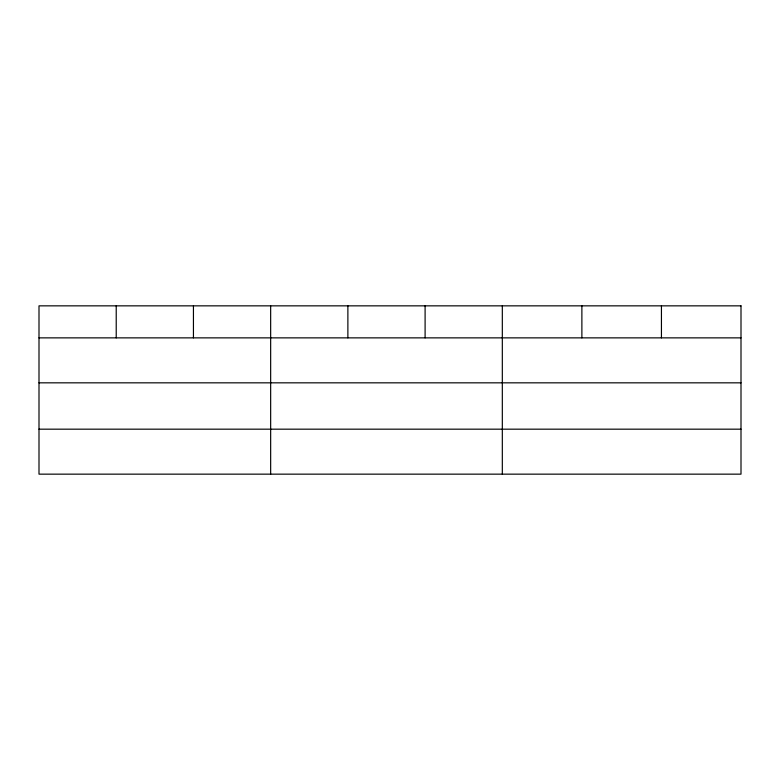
<?xml version="1.0" encoding="UTF-8"?>
<svg xmlns="http://www.w3.org/2000/svg" width="780" height="780" viewBox="0 0 780 780"><rect width="100%" height="100%" fill="white"/><g stroke="black" fill="none" stroke-linecap="round" stroke-linejoin="round"><path stroke-width="1.17" d="M39 337.867L741 337.867M39 382.834L741 382.834M39 429.175L741 429.175M661.44 305.848L661.44 337.867M581.88 305.848L581.88 337.867M502.32 305.848L502.32 474.152M425.1 305.848L425.1 337.867M347.88 305.848L347.88 337.867M270.66 305.848L270.66 474.152M193.44 305.848L193.44 337.867M116.22 305.848L116.22 337.867M741 305.848L39 305.848L39 474.152L741 474.152L741 305.848"/></g></svg>
